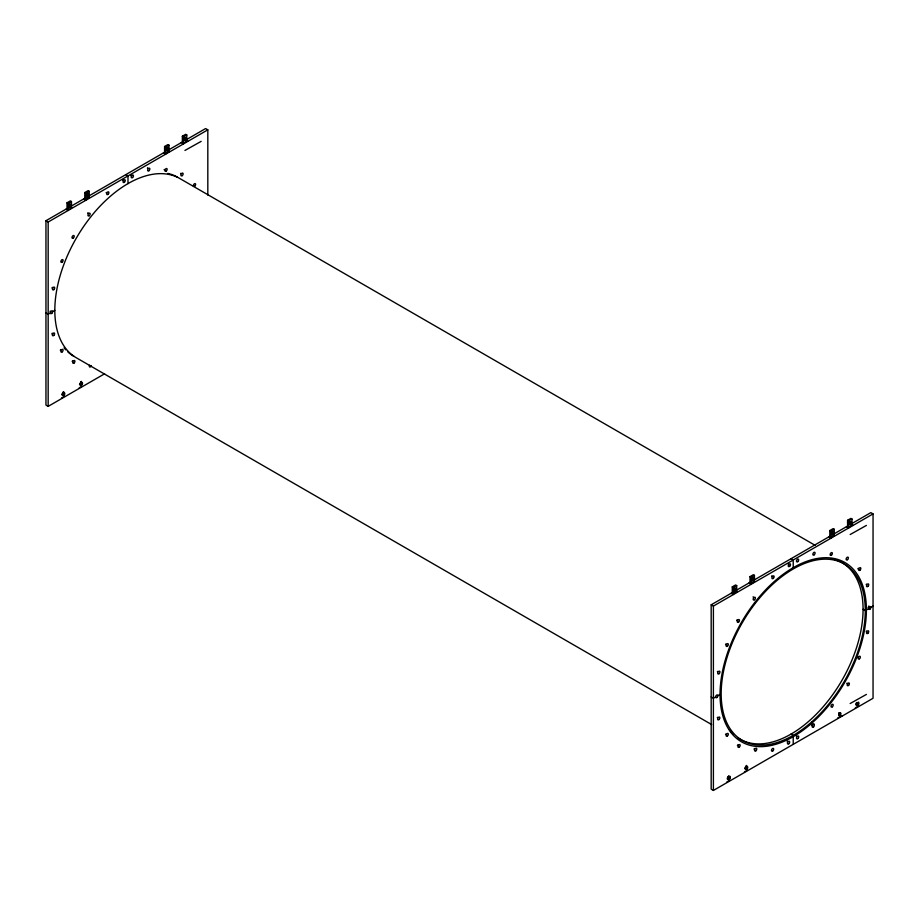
<?xml version="1.0" encoding="UTF-8"?>
<svg xmlns="http://www.w3.org/2000/svg" width="919" height="919" viewBox="0 0 919 919"><rect width="100%" height="100%" fill="white"/><g stroke="black" fill="none" stroke-linecap="round" stroke-linejoin="round"><path stroke-width="1.38" d="M67.03 202.8L70.361 200.882L71.464 201.525L71.464 207.924L68.144 209.842L67.03 209.21L67.03 202.8L68.144 203.444L71.464 201.525M84.778 192.553L88.109 190.635L89.212 191.278L89.212 197.677L85.892 199.595L84.778 198.963L84.778 192.553L85.892 193.197L89.212 191.278M164.581 146.489L167.913 144.57L169.016 145.202L169.016 151.601L165.696 153.53L164.581 152.887L164.581 146.489L165.696 147.12L169.016 145.202M182.353 136.23L185.672 134.312L186.787 134.944L186.787 141.354L183.455 143.272L182.353 142.629L182.353 136.23L183.455 136.874L186.787 134.944M104.594 373.803L48.167 406.37L45.95 405.095L45.95 220.732L68.052 207.97M71.739 205.845L85.249 198.044M88.936 195.919L165.075 151.957M168.763 149.831L182.272 142.031M185.96 139.906L205.603 128.557L207.82 129.843L207.82 195.081M45.95 220.732L48.167 222.019L207.82 129.843M50.384 312.919L48.167 314.195L45.95 312.919M52.601 311.633L54.818 310.358M61.47 398.053L63.687 396.767M79.206 387.807L81.423 386.531M732.259 586.873L735.591 584.955L736.693 585.587L736.693 591.985L733.373 593.915L732.259 593.272L732.259 586.873L733.373 587.505L736.693 585.587M750.007 576.627L753.339 574.708L754.442 575.34L754.442 581.75L751.122 583.668L750.007 583.025L750.007 576.627L751.122 577.258L754.442 575.34M829.811 530.55L833.131 528.632L834.245 529.275L834.245 535.674L830.914 537.592L829.811 536.949L829.811 530.55L830.914 531.193L834.245 529.275M847.571 520.292L850.902 518.373L852.005 519.017L852.005 525.415L848.685 527.334L847.571 526.69L847.571 520.292L848.685 520.935L852.005 519.017M851.178 523.968L870.833 512.63L873.05 513.905L873.05 698.268L713.397 790.443L711.18 789.157L711.18 604.805L733.373 591.985M736.969 589.918L750.478 582.118M754.166 579.992L830.305 536.03M833.992 533.905L847.502 526.105M732.259 593.272L734.476 591.985M711.18 604.805L713.397 606.081L873.05 513.905M715.614 696.981L713.397 698.256L711.18 696.981M717.831 695.706L720.048 694.419M866.399 609.929L868.616 608.642M873.05 606.081L870.833 607.367L868.616 606.081M726.699 782.115L728.916 780.84M744.436 771.88L746.653 770.593M837.577 718.107L840.896 716.188M855.313 707.86L858.633 705.941M184.937 150.452L201.169 141.365M850.167 534.525L866.399 525.427M811.466 725.194L813.958 723.793M850.167 703.517L866.399 694.419M185.672 140.067L187.89 141.354M850.902 524.14L853.119 525.415M185.672 140.71L186.787 141.354M850.902 524.772L852.005 525.415M181.238 142.629L183.455 143.915M846.468 526.69L848.685 527.977M167.913 150.969L169.016 151.601M833.131 535.03L834.245 535.674M163.479 152.887L165.696 154.162M828.697 536.949L830.914 538.235M815.119 545.323L179.733 178.481A103.491 59.746 -60 0 0 76.254 238.228A103.491 59.746 -60 0 0 76.254 357.732L711.639 724.563M125.777 174.644L127.994 175.931L127.994 183.616M791.006 558.718L793.223 559.993L793.223 567.678M863.067 609.286L865.284 610.572M88.109 197.034L89.212 197.677M753.339 581.107L754.442 581.75M83.675 198.963L85.892 200.239M748.905 583.025L751.122 584.3M70.361 207.28L71.464 207.924M735.591 591.354L736.693 591.985M65.927 209.21L68.144 210.485M731.156 593.272L733.373 594.547M839.794 714.902L842.011 716.188M791.006 734.097L793.223 735.372M858.633 702.105L858.633 704.666M857.53 702.748L857.53 705.298M848.685 520.935L848.685 527.334M839.794 712.983L839.794 715.545M830.914 531.193L830.914 537.592M793.223 736.67L793.223 744.356M751.122 577.258L751.122 583.668M746.653 765.47L746.653 769.318M733.373 587.505L733.373 593.915M730.031 776.36L730.031 778.921M728.916 775.716L728.916 779.553M713.397 606.081L713.397 790.443M183.455 136.874L183.455 143.272M165.696 147.12L165.696 153.53M85.892 193.197L85.892 199.595M81.423 381.408L81.423 383.97M68.144 203.444L68.144 209.842M63.687 391.655L63.687 395.492M48.167 222.019L48.167 406.37M91.406 365.682A1.562 0.908 -60 0 1 89.775 367.003A1.562 0.908 -60 0 1 89.66 365.153M74.037 356.446A103.491 59.746 -60 0 1 67.719 351.782M65.823 349.886A103.491 59.746 -60 0 1 64.054 347.841M167.74 173.381A103.491 59.746 -60 0 1 177.516 177.206M131.061 175.23A1.562 0.908 -60 0 1 130.877 175.598M147.626 167.683A1.562 0.908 -60 0 1 147.477 168.407M180.756 173.3A1.562 0.908 -60 0 1 180.583 173.668M164.363 169.429A1.562 0.908 -60 0 1 164.099 169.716M87.937 212.657A1.562 0.908 -60 0 1 87.787 213.392M60.711 349.565A1.562 0.908 -60 0 1 60.309 350.265M72.567 360.719A1.562 0.908 -60 0 1 72.164 361.42M52.337 287.325A1.562 0.908 -60 0 1 51.935 288.026M106.363 192.416A1.562 0.908 -60 0 1 106.133 192.749M122.997 179.584A1.562 0.908 -60 0 1 122.709 180.319M50.235 311.082A1.562 0.908 -60 0 1 50.063 311.449M52.245 333.183A1.562 0.908 -60 0 1 51.843 333.884M62.986 392.057A1.562 0.908 -60 0 1 62.021 394.527M80.321 382.855A1.562 0.908 -60 0 1 81.963 382.798A1.562 0.908 -60 0 1 80.677 385.015A1.562 0.908 -60 0 1 79.919 383.568M80.723 381.81A1.562 0.908 -60 0 1 80.642 383.28A1.562 0.908 -60 0 1 79.482 384.406M167.224 147.557A1.562 0.908 -60 0 1 167.143 149.027A1.562 0.908 -60 0 1 165.983 150.153M184.995 137.299A1.562 0.908 -60 0 1 184.708 139.125A1.562 0.908 -60 0 1 183.249 139.849M69.27 203.639A1.562 0.908 -60 0 1 69.741 204.971A1.562 0.908 -60 0 1 68.431 206.476M87.248 193.461A1.562 0.908 -60 0 1 87.351 195.092A1.562 0.908 -60 0 1 85.915 196.252M831.373 558.66A101.906 58.839 -60 0 1 845.48 673.914A101.906 58.839 -60 0 1 737.704 737.658M733.316 734.051A101.906 58.839 -60 0 1 729.468 729.709M847.019 683.15A1.562 0.908 -60 0 1 846.847 683.518M857.978 656.476A1.562 0.908 -60 0 1 857.806 656.844M796.509 735.522A1.562 0.908 -60 0 1 796.359 736.245M866.364 630.997A1.562 0.908 -60 0 1 866.18 631.364M866.364 584.105A1.562 0.908 -60 0 1 866.18 584.473M858.3 568.241A1.562 0.908 -60 0 1 857.795 568.861M868.294 607.183A1.562 0.908 -60 0 1 868.064 607.516M753.166 596.73A1.562 0.908 -60 0 1 753.12 597.074M725.941 643.863A1.562 0.908 -60 0 1 725.539 644.564M737.072 619.774A1.562 0.908 -60 0 1 736.67 620.474M725.769 733.994A1.562 0.908 -60 0 1 725.539 734.338M737.796 744.781A1.562 0.908 -60 0 1 737.394 745.493M754.419 748.468A1.562 0.908 -60 0 1 754.005 749.169M717.567 671.387A1.562 0.908 -60 0 1 717.394 671.755M771.868 575.742A1.562 0.908 -60 0 1 771.592 576.477M788.226 563.646A1.562 0.908 -60 0 1 788.111 564.013M787.422 741.093A1.562 0.908 -60 0 1 787.135 741.84M717.475 717.257A1.562 0.908 -60 0 1 717.291 717.613M856.979 702.426A1.562 0.908 -60 0 1 856.152 704.138M857.932 702.507A1.562 0.908 -60 0 1 857.53 704.494A1.562 0.908 -60 0 1 856.014 704.896M856.014 703.621A1.562 0.908 -60 0 1 856.692 702.633M838.679 714.097A1.562 0.908 -60 0 0 839.231 712.662A1.562 0.908 -60 0 0 838.679 713.155M840.196 712.753A1.562 0.908 -60 0 1 840.023 714.396A1.562 0.908 -60 0 1 838.679 715.373M728.33 776.371A1.562 0.908 -60 0 1 727.251 778.6M745.814 766.641A1.562 0.908 -60 0 1 747.193 767.308A1.562 0.908 -60 0 1 745.47 769.134A1.562 0.908 -60 0 1 745.55 766.928M745.952 765.883A1.562 0.908 -60 0 1 745.872 767.342A1.562 0.908 -60 0 1 744.712 768.479M728.365 776.67A1.562 0.908 -60 0 1 729.318 778.037A1.562 0.908 -60 0 1 727.4 779.151M727.4 777.865A1.562 0.908 -60 0 1 728.078 776.888M832.453 531.619A1.562 0.908 -60 0 1 832.373 533.089A1.562 0.908 -60 0 1 831.213 534.215M831.213 531.745A1.562 0.908 -60 0 1 831.5 531.538M850.328 521.613A1.562 0.908 -60 0 1 849.937 523.187A1.562 0.908 -60 0 1 848.708 523.991M734.729 587.781A1.562 0.908 -60 0 1 734.97 589.033A1.562 0.908 -60 0 1 733.948 590.412M732.88 590.09A1.562 0.908 -60 0 1 732.88 589.424M752.477 577.534A1.562 0.908 -60 0 1 752.65 578.981A1.562 0.908 -60 0 1 751.409 580.291M811.868 721.771A101.906 58.839 -60 0 0 844.17 563.921A101.906 58.839 -60 0 0 723.621 670.824A101.906 58.839 -60 0 0 811.868 721.771M812.166 722.851A103.491 59.746 -60 0 0 844.963 562.554A103.491 59.746 -60 0 0 722.541 671.111A103.491 59.746 -60 0 0 812.166 722.851M51.786 313.345A1.562 0.908 -60 0 0 52.28 310.921A1.562 0.908 -60 0 0 50.419 312.563A1.562 0.908 -60 0 0 51.786 313.345M89.327 215.655A1.562 0.908 -60 0 0 89.832 213.219A1.562 0.908 -60 0 0 87.971 214.862A1.562 0.908 -60 0 0 89.327 215.655M62.262 262.064A1.562 0.908 -60 0 0 62.756 259.629A1.562 0.908 -60 0 0 60.907 261.272A1.562 0.908 -60 0 0 62.262 262.064M73.394 237.964A1.562 0.908 -60 0 0 73.888 235.54A1.562 0.908 -60 0 0 72.038 237.182A1.562 0.908 -60 0 0 73.394 237.964M124.433 182.215A1.562 0.908 -60 0 0 124.927 179.791A1.562 0.908 -60 0 0 123.077 181.434A1.562 0.908 -60 0 0 124.433 182.215M108.074 194.311A1.562 0.908 -60 0 0 108.58 191.887A1.562 0.908 -60 0 0 106.719 193.53A1.562 0.908 -60 0 0 108.074 194.311M53.876 289.588A1.562 0.908 -60 0 0 54.382 287.165A1.562 0.908 -60 0 0 52.521 288.807A1.562 0.908 -60 0 0 53.876 289.588M62.262 351.828A1.562 0.908 -60 0 0 62.756 349.404A1.562 0.908 -60 0 0 60.895 351.047A1.562 0.908 -60 0 0 62.262 351.828M74.117 362.982A1.562 0.908 -60 0 0 74.611 360.558A1.562 0.908 -60 0 0 72.762 362.201A1.562 0.908 -60 0 0 74.117 362.982M53.784 335.446A1.562 0.908 -60 0 0 54.29 333.023A1.562 0.908 -60 0 0 52.429 334.665A1.562 0.908 -60 0 0 53.784 335.446M81.711 385.038A1.562 0.908 -60 0 0 82.216 382.614A1.562 0.908 -60 0 0 80.355 384.257A1.562 0.908 -60 0 0 81.711 385.038M63.974 395.285A1.562 0.908 -60 0 0 64.468 392.85A1.562 0.908 -60 0 0 62.618 394.492A1.562 0.908 -60 0 0 63.974 395.285M194.794 186.075A1.562 0.908 -60 0 0 195.287 183.651A1.562 0.908 -60 0 0 193.427 185.293A1.562 0.908 -60 0 0 194.794 186.075M166.316 170.991A1.562 0.908 -60 0 0 166.81 168.568A1.562 0.908 -60 0 0 164.96 170.21A1.562 0.908 -60 0 0 166.316 170.991M182.307 175.575A1.562 0.908 -60 0 0 182.801 173.14A1.562 0.908 -60 0 0 180.951 174.782A1.562 0.908 -60 0 0 182.307 175.575M149.027 170.67A1.562 0.908 -60 0 0 149.521 168.246A1.562 0.908 -60 0 0 147.672 169.889A1.562 0.908 -60 0 0 149.027 170.67M132.6 177.505A1.562 0.908 -60 0 0 133.094 175.07A1.562 0.908 -60 0 0 131.245 176.712A1.562 0.908 -60 0 0 132.6 177.505M63.422 394.963A1.562 0.908 -60 0 0 63.916 392.528A1.562 0.908 -60 0 0 62.067 394.182A1.562 0.908 -60 0 0 63.422 394.963M167.66 150.463A1.562 0.908 -60 0 0 168.166 148.039A1.562 0.908 -60 0 0 166.305 149.682A1.562 0.908 -60 0 0 167.66 150.463M185.431 140.205A1.562 0.908 -60 0 0 185.925 137.781A1.562 0.908 -60 0 0 184.076 139.424A1.562 0.908 -60 0 0 185.431 140.205M70.12 206.786A1.562 0.908 -60 0 0 70.614 204.351A1.562 0.908 -60 0 0 68.753 205.994A1.562 0.908 -60 0 0 70.12 206.786M87.868 196.54A1.562 0.908 -60 0 0 88.362 194.104A1.562 0.908 -60 0 0 86.501 195.747A1.562 0.908 -60 0 0 87.868 196.54M717.004 697.406A1.562 0.908 -60 0 0 717.509 694.982A1.562 0.908 -60 0 0 715.648 696.625A1.562 0.908 -60 0 0 717.004 697.406M754.556 599.716A1.562 0.908 -60 0 0 755.05 597.293A1.562 0.908 -60 0 0 753.201 598.935A1.562 0.908 -60 0 0 754.556 599.716M727.492 646.126A1.562 0.908 -60 0 0 727.986 643.691A1.562 0.908 -60 0 0 726.136 645.345A1.562 0.908 -60 0 0 727.492 646.126M738.623 622.037A1.562 0.908 -60 0 0 739.117 619.601A1.562 0.908 -60 0 0 737.268 621.255A1.562 0.908 -60 0 0 738.623 622.037M789.662 566.288A1.562 0.908 -60 0 0 790.156 563.852A1.562 0.908 -60 0 0 788.295 565.495A1.562 0.908 -60 0 0 789.662 566.288M773.304 578.373A1.562 0.908 -60 0 0 773.809 575.949A1.562 0.908 -60 0 0 771.949 577.591A1.562 0.908 -60 0 0 773.304 578.373M719.106 673.661A1.562 0.908 -60 0 0 719.611 671.226A1.562 0.908 -60 0 0 717.75 672.869A1.562 0.908 -60 0 0 719.106 673.661M727.48 735.901A1.562 0.908 -60 0 0 727.986 733.465A1.562 0.908 -60 0 0 726.125 735.108A1.562 0.908 -60 0 0 727.48 735.901M739.347 747.055A1.562 0.908 -60 0 0 739.841 744.62A1.562 0.908 -60 0 0 737.98 746.262A1.562 0.908 -60 0 0 739.347 747.055M755.958 750.743A1.562 0.908 -60 0 0 756.452 748.307A1.562 0.908 -60 0 0 754.602 749.95A1.562 0.908 -60 0 0 755.958 750.743M719.014 719.52A1.562 0.908 -60 0 0 719.508 717.084A1.562 0.908 -60 0 0 717.659 718.727A1.562 0.908 -60 0 0 719.014 719.52M772.868 750.869A1.562 0.908 -60 0 0 773.361 748.434A1.562 0.908 -60 0 0 771.512 750.076A1.562 0.908 -60 0 0 772.868 750.869M788.858 743.735A1.562 0.908 -60 0 0 789.352 741.311A1.562 0.908 -60 0 0 787.503 742.954A1.562 0.908 -60 0 0 788.858 743.735M746.94 769.1A1.562 0.908 -60 0 0 747.446 766.676A1.562 0.908 -60 0 0 745.585 768.318A1.562 0.908 -60 0 0 746.94 769.1M729.204 779.346A1.562 0.908 -60 0 0 729.697 776.923A1.562 0.908 -60 0 0 727.848 778.565A1.562 0.908 -60 0 0 729.204 779.346M870.006 609.079A1.562 0.908 -60 0 0 870.511 606.643A1.562 0.908 -60 0 0 868.65 608.298A1.562 0.908 -60 0 0 870.006 609.079M860.012 570.136A1.562 0.908 -60 0 0 860.517 567.712A1.562 0.908 -60 0 0 858.656 569.355A1.562 0.908 -60 0 0 860.012 570.136M831.546 555.065A1.562 0.908 -60 0 0 832.04 552.629A1.562 0.908 -60 0 0 830.179 554.283A1.562 0.908 -60 0 0 831.546 555.065M847.536 559.637A1.562 0.908 -60 0 0 848.03 557.201A1.562 0.908 -60 0 0 846.169 558.855A1.562 0.908 -60 0 0 847.536 559.637M867.904 586.379A1.562 0.908 -60 0 0 868.398 583.944A1.562 0.908 -60 0 0 866.548 585.587A1.562 0.908 -60 0 0 867.904 586.379M814.257 554.743A1.562 0.908 -60 0 0 814.751 552.308A1.562 0.908 -60 0 0 812.89 553.95A1.562 0.908 -60 0 0 814.257 554.743M797.83 561.566A1.562 0.908 -60 0 0 798.324 559.143A1.562 0.908 -60 0 0 796.474 560.785A1.562 0.908 -60 0 0 797.83 561.566M832.384 706.78A1.562 0.908 -60 0 0 832.878 704.356A1.562 0.908 -60 0 0 831.029 705.999A1.562 0.908 -60 0 0 832.384 706.78M848.57 685.413A1.562 0.908 -60 0 0 849.064 682.989A1.562 0.908 -60 0 0 847.215 684.632A1.562 0.908 -60 0 0 848.57 685.413M859.518 658.739A1.562 0.908 -60 0 0 860.023 656.304A1.562 0.908 -60 0 0 858.162 657.958A1.562 0.908 -60 0 0 859.518 658.739M867.904 633.26A1.562 0.908 -60 0 0 868.398 630.836A1.562 0.908 -60 0 0 866.548 632.479A1.562 0.908 -60 0 0 867.904 633.26M797.91 738.508A1.562 0.908 -60 0 0 798.404 736.085A1.562 0.908 -60 0 0 796.555 737.727A1.562 0.908 -60 0 0 797.91 738.508M813.51 726.929A1.562 0.908 -60 0 0 814.004 724.505A1.562 0.908 -60 0 0 812.155 726.148A1.562 0.908 -60 0 0 813.51 726.929M857.818 705.091A1.562 0.908 -60 0 0 858.312 702.667A1.562 0.908 -60 0 0 856.462 704.31A1.562 0.908 -60 0 0 857.818 705.091M840.081 715.338A1.562 0.908 -60 0 0 840.575 712.903A1.562 0.908 -60 0 0 838.714 714.557A1.562 0.908 -60 0 0 840.081 715.338M832.89 534.525A1.562 0.908 -60 0 0 833.384 532.101A1.562 0.908 -60 0 0 831.534 533.744A1.562 0.908 -60 0 0 832.89 534.525M850.661 524.278A1.562 0.908 -60 0 0 851.155 521.843A1.562 0.908 -60 0 0 849.294 523.485A1.562 0.908 -60 0 0 850.661 524.278M735.338 590.848A1.562 0.908 -60 0 0 735.843 588.424A1.562 0.908 -60 0 0 733.982 590.067A1.562 0.908 -60 0 0 735.338 590.848M753.086 580.601A1.562 0.908 -60 0 0 753.591 578.177A1.562 0.908 -60 0 0 751.731 579.82A1.562 0.908 -60 0 0 753.086 580.601"/></g></svg>
